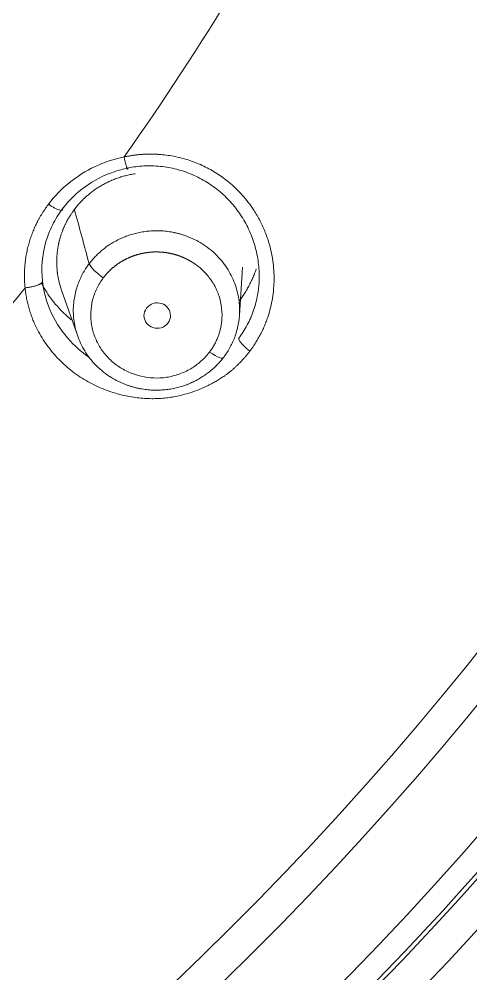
# Model space of a CAD drawing. Extents: x 19821 to 22981, y -91 to 2224.
# Drawn here: x 20782.66 to 20790.37, y 1173.22 to 1189.54 of the extents above; entities that cross this region are included whole.
import ezdxf

# ---------------------------------------------------------------- set-up
doc = ezdxf.new("R2010")
doc.units = 0
doc.header["$LTSCALE"] = 10
doc.header["$MEASUREMENT"] = 0
doc.layers.add('1', color=7, linetype='CONTINUOUS')

msp = doc.modelspace()

# ---------------------------------------------------------------- linework, layer by layer
at = {"layer": '1', "color": 7, "linetype": 'Continuous', "lineweight": 18}
for p, q in [((20786.42, 1184.471), (20786.47, 1185.299)), ((20783.383, 1184.905), (20783.658, 1184.119))]:
    msp.add_line(p, q, dxfattribs=at)
for centre, major_axis, ratio, start_param, end_param in [((20744.931, 1212.247), (-60.5, 0), 0.961262, 2.420581, 4.712389), ((20744.931, 1212.384), (60, 0), 0.961262, 4.72417, 7.853982), ((20744.931, 1212.384), (-59.925, 0), 0.961262, 1.570796, 4.712389), ((20784.095, 1185.198), (0.239, -0.181), 0.222817, 3.421825, 4.879089), ((20785.91, 1183.93), (-0.239, 0.181), 0.222767, 1.738612, 3.300495)]:
    msp.add_ellipse(centre, major_axis=major_axis, ratio=ratio, start_param=start_param, end_param=end_param, dxfattribs=at)
at = {"layer": '1', "color": 7, "linetype": 'Continuous', "lineweight": 13}
for centre, major_axis, start_param, end_param in [((20744.931, 1212.247), (-59.425, 0), 1.570796, 4.70194), ((20744.931, 1212.247), (-57.948, 0), 1.579187, 4.712389), ((20744.931, 1212.291), (57.403, 0), 4.721079, 7.853982), ((20744.931, 1213.073), (-47.825, 0), 2.543338, 2.692649), ((20744.931, 1213.073), (-47.825, 0), 2.333898, 2.48321)]:
    msp.add_ellipse(centre, major_axis=major_axis, ratio=0.961262, start_param=start_param, end_param=end_param, dxfattribs=at)
at = {"layer": '1', "color": 7, "linetype": 'Continuous', "lineweight": 18}
for points, knots in [([(20783.16, 1186.375), (20783.264, 1186.513), (20783.5, 1186.756), (20783.946, 1187.035), (20784.275, 1187.146), (20784.45, 1187.182)], [0, 0, 0, 0, 0.333339, 0.666678, 1, 1, 1, 1]), ([(20784.45, 1187.182), (20784.458, 1187.183), (20784.474, 1187.187), (20784.498, 1187.192), (20784.522, 1187.196), (20784.547, 1187.2), (20784.571, 1187.204), (20784.595, 1187.208), (20784.619, 1187.212), (20784.643, 1187.215), (20784.667, 1187.218), (20784.692, 1187.22), (20784.716, 1187.222), (20784.74, 1187.224), (20784.764, 1187.226), (20784.788, 1187.228), (20784.812, 1187.229), (20784.836, 1187.23), (20784.86, 1187.23), (20784.884, 1187.231), (20784.908, 1187.231), (20784.933, 1187.23), (20784.957, 1187.23), (20784.981, 1187.229), (20785.005, 1187.228), (20785.029, 1187.227), (20785.053, 1187.225), (20785.111, 1187.22), (20785.203, 1187.21), (20785.327, 1187.188), (20785.451, 1187.158), (20785.574, 1187.121), (20785.694, 1187.077), (20785.812, 1187.025), (20785.925, 1186.967), (20786.035, 1186.902), (20786.14, 1186.83), (20786.292, 1186.712), (20786.477, 1186.534), (20786.65, 1186.306), (20786.777, 1186.089), (20786.866, 1185.892), (20786.93, 1185.704), (20786.972, 1185.529), (20786.998, 1185.369), (20787.012, 1185.208), (20787.013, 1185.053), (20787.006, 1184.952), (20787.002, 1184.905)], [0, 0, 0, 0, 0.006194, 0.01237, 0.018531, 0.024676, 0.030806, 0.036923, 0.043026, 0.049117, 0.055198, 0.061267, 0.067327, 0.073378, 0.079421, 0.085457, 0.091487, 0.097511, 0.103531, 0.109547, 0.11556, 0.121572, 0.127582, 0.133592, 0.139602, 0.145615, 0.151629, 0.157647, 0.189274, 0.220896, 0.252627, 0.284582, 0.316875, 0.348828, 0.380668, 0.412519, 0.444502, 0.476743, 0.556451, 0.637336, 0.691615, 0.745719, 0.800187, 0.841327, 0.882218, 0.923087, 0.964163, 1, 1, 1, 1]), ([(20784.513, 1186.992), (20784.604, 1187.011), (20784.697, 1187.023), (20784.884, 1187.032), (20784.978, 1187.03), (20785.164, 1187.011), (20785.257, 1186.995), (20785.438, 1186.948), (20785.527, 1186.918), (20785.7, 1186.844), (20785.784, 1186.801), (20785.943, 1186.702), (20786.019, 1186.646), (20786.162, 1186.525), (20786.229, 1186.459), (20786.352, 1186.317), (20786.408, 1186.242), (20786.509, 1186.084), (20786.554, 1186.001), (20786.63, 1185.831), (20786.662, 1185.743), (20786.713, 1185.564), (20786.731, 1185.472), (20786.755, 1185.288), (20786.76, 1185.195), (20786.757, 1185.08), (20786.756, 1185.057), (20786.755, 1185.034)], [0, 0, 0, 0, 0.081649, 0.081649, 0.163299, 0.163299, 0.244948, 0.244948, 0.326597, 0.326597, 0.408247, 0.408247, 0.489896, 0.489896, 0.571545, 0.571545, 0.653195, 0.653195, 0.734844, 0.734844, 0.816493, 0.816493, 0.898142, 0.898142, 0.979792, 0.979792, 1, 1, 1, 1]), ([(20783.401, 1186.298), (20783.403, 1186.3), (20783.51, 1186.442), (20783.775, 1186.7), (20784.175, 1186.906), (20784.435, 1186.976), (20784.513, 1186.992)], [0, 0, 0, 0, 0.006506, 0.404656, 0.82411, 1, 1, 1, 1]), ([(20783.602, 1186.286), (20783.61, 1186.296), (20783.625, 1186.316), (20783.65, 1186.346), (20783.674, 1186.374), (20783.7, 1186.403), (20783.726, 1186.431), (20783.754, 1186.458), (20783.782, 1186.485), (20783.81, 1186.511), (20783.84, 1186.536), (20783.87, 1186.561), (20783.901, 1186.585), (20783.932, 1186.608), (20783.964, 1186.631), (20783.997, 1186.653), (20784.031, 1186.674), (20784.065, 1186.694), (20784.1, 1186.714), (20784.135, 1186.733), (20784.171, 1186.751), (20784.207, 1186.768), (20784.244, 1186.784), (20784.281, 1186.799), (20784.319, 1186.814), (20784.358, 1186.827), (20784.396, 1186.84), (20784.436, 1186.851), (20784.475, 1186.862), (20784.515, 1186.872), (20784.555, 1186.881), (20784.596, 1186.888), (20784.623, 1186.893), (20784.637, 1186.895), (20784.637, 1186.895)], [0, 0, 0, 0, 0.031222, 0.062512, 0.093872, 0.125301, 0.156799, 0.188367, 0.220003, 0.251709, 0.283483, 0.315327, 0.347239, 0.379221, 0.411272, 0.443391, 0.47558, 0.507838, 0.540164, 0.57256, 0.605024, 0.637558, 0.67016, 0.702831, 0.73557, 0.768379, 0.801256, 0.834202, 0.867217, 0.9003, 0.933452, 0.966673, 0.999962, 1, 1, 1, 1]), ([(20783.057, 1185.066), (20783.033, 1185.282), (20783.052, 1185.503), (20783.14, 1185.818), (20783.179, 1185.92), (20783.276, 1186.116), (20783.334, 1186.21), (20783.401, 1186.298)], [0, 0, 0, 0, 0.5, 0.5, 0.75, 0.75, 1, 1, 1, 1]), ([(20783.383, 1184.905), (20783.38, 1184.913), (20783.352, 1184.994), (20783.33, 1185.084), (20783.316, 1185.173), (20783.313, 1185.194), (20783.31, 1185.215), (20783.308, 1185.236), (20783.306, 1185.257), (20783.304, 1185.279), (20783.303, 1185.3), (20783.302, 1185.321), (20783.301, 1185.342), (20783.3, 1185.363), (20783.3, 1185.384), (20783.3, 1185.405), (20783.3, 1185.426), (20783.301, 1185.447), (20783.302, 1185.468), (20783.303, 1185.489), (20783.305, 1185.51), (20783.307, 1185.531), (20783.309, 1185.551), (20783.311, 1185.572), (20783.314, 1185.593), (20783.317, 1185.613), (20783.32, 1185.634), (20783.324, 1185.654), (20783.328, 1185.675), (20783.332, 1185.695), (20783.336, 1185.715), (20783.341, 1185.736), (20783.346, 1185.756), (20783.351, 1185.776), (20783.357, 1185.796), (20783.363, 1185.815), (20783.369, 1185.835), (20783.375, 1185.855), (20783.382, 1185.874), (20783.389, 1185.893), (20783.396, 1185.913), (20783.403, 1185.932), (20783.411, 1185.951), (20783.419, 1185.97), (20783.427, 1185.989), (20783.435, 1186.007), (20783.444, 1186.026), (20783.453, 1186.044), (20783.462, 1186.062), (20783.472, 1186.081), (20783.481, 1186.099), (20783.491, 1186.116), (20783.501, 1186.134), (20783.512, 1186.152), (20783.522, 1186.169), (20783.533, 1186.186), (20783.544, 1186.203), (20783.555, 1186.22), (20783.567, 1186.237), (20783.578, 1186.253), (20783.59, 1186.27), (20783.598, 1186.281), (20783.602, 1186.286)], [0, 0, 0, 0, 0.018043, 0.175352, 0.190033, 0.204698, 0.219347, 0.233979, 0.248595, 0.263195, 0.277779, 0.292347, 0.306898, 0.321434, 0.335953, 0.350455, 0.364942, 0.379412, 0.393866, 0.408304, 0.422726, 0.437131, 0.45152, 0.465893, 0.48025, 0.49459, 0.508914, 0.523222, 0.537514, 0.551789, 0.566048, 0.580291, 0.594518, 0.608728, 0.622922, 0.6371, 0.651261, 0.665406, 0.679535, 0.693648, 0.707744, 0.721824, 0.735888, 0.749935, 0.763966, 0.777981, 0.79198, 0.805962, 0.819928, 0.833877, 0.847811, 0.861728, 0.875628, 0.889513, 0.903381, 0.917232, 0.931068, 0.944887, 0.95869, 0.972476, 0.986246, 1, 1, 1, 1]), ([(20786.152, 1183.76), (20786.156, 1183.765), (20786.162, 1183.774), (20786.172, 1183.787), (20786.182, 1183.801), (20786.192, 1183.815), (20786.235, 1183.879), (20786.305, 1184.005), (20786.381, 1184.208), (20786.425, 1184.439), (20786.425, 1184.693), (20786.371, 1184.961), (20786.253, 1185.23), (20786.065, 1185.484), (20785.881, 1185.638), (20785.753, 1185.718), (20785.702, 1185.746), (20785.65, 1185.773), (20785.598, 1185.797), (20785.545, 1185.819), (20785.492, 1185.839), (20785.439, 1185.856), (20785.386, 1185.872), (20785.332, 1185.885), (20785.279, 1185.896), (20785.225, 1185.905), (20785.172, 1185.912), (20785.119, 1185.917), (20785.067, 1185.92), (20785.015, 1185.921), (20784.963, 1185.921), (20784.912, 1185.918), (20784.862, 1185.914), (20784.812, 1185.908), (20784.763, 1185.901), (20784.715, 1185.892), (20784.668, 1185.882), (20784.622, 1185.87), (20784.576, 1185.857), (20784.532, 1185.843), (20784.489, 1185.828), (20784.446, 1185.811), (20784.405, 1185.793), (20784.365, 1185.775), (20784.326, 1185.755), (20784.288, 1185.734), (20784.251, 1185.713), (20784.215, 1185.691), (20784.181, 1185.668), (20784.147, 1185.644), (20784.115, 1185.62), (20784.084, 1185.596), (20784.054, 1185.57), (20784.025, 1185.545), (20783.997, 1185.519), (20783.971, 1185.492), (20783.945, 1185.466), (20783.921, 1185.439), (20783.897, 1185.412), (20783.875, 1185.385), (20783.861, 1185.366), (20783.854, 1185.357)], [0, 0, 0, 0, 0.003868, 0.007742, 0.011622, 0.015507, 0.019397, 0.06511, 0.115266, 0.16986, 0.228891, 0.292354, 0.360244, 0.432556, 0.509282, 0.522646, 0.535891, 0.549015, 0.562019, 0.574904, 0.587668, 0.600313, 0.612837, 0.625242, 0.637526, 0.649691, 0.661736, 0.673661, 0.685466, 0.697151, 0.708716, 0.720162, 0.731487, 0.742693, 0.753779, 0.764745, 0.775591, 0.786318, 0.796924, 0.807411, 0.817779, 0.828026, 0.838154, 0.848162, 0.858051, 0.867819, 0.877469, 0.886998, 0.896408, 0.905698, 0.914869, 0.92392, 0.932851, 0.941663, 0.950356, 0.958928, 0.967382, 0.975716, 0.98393, 0.992025, 1, 1, 1, 1]), ([(20783.854, 1185.357), (20783.85, 1185.352), (20783.843, 1185.343), (20783.834, 1185.33), (20783.824, 1185.316), (20783.814, 1185.302), (20783.772, 1185.239), (20783.702, 1185.114), (20783.626, 1184.913), (20783.582, 1184.683), (20783.58, 1184.429), (20783.633, 1184.161), (20783.751, 1183.89), (20783.94, 1183.634), (20784.124, 1183.48), (20784.254, 1183.399), (20784.305, 1183.37), (20784.356, 1183.344), (20784.409, 1183.32), (20784.462, 1183.298), (20784.515, 1183.278), (20784.568, 1183.26), (20784.622, 1183.245), (20784.675, 1183.232), (20784.729, 1183.221), (20784.783, 1183.212), (20784.836, 1183.205), (20784.889, 1183.2), (20784.941, 1183.197), (20784.994, 1183.196), (20785.045, 1183.197), (20785.096, 1183.199), (20785.147, 1183.203), (20785.196, 1183.209), (20785.245, 1183.216), (20785.293, 1183.225), (20785.34, 1183.236), (20785.387, 1183.247), (20785.432, 1183.26), (20785.476, 1183.275), (20785.52, 1183.29), (20785.562, 1183.307), (20785.603, 1183.325), (20785.643, 1183.344), (20785.682, 1183.363), (20785.72, 1183.384), (20785.757, 1183.405), (20785.792, 1183.427), (20785.827, 1183.45), (20785.86, 1183.474), (20785.892, 1183.498), (20785.923, 1183.523), (20785.953, 1183.548), (20785.982, 1183.573), (20786.01, 1183.599), (20786.036, 1183.625), (20786.061, 1183.652), (20786.086, 1183.679), (20786.109, 1183.706), (20786.131, 1183.733), (20786.145, 1183.751), (20786.152, 1183.76)], [0, 0, 0, 0, 0.003921, 0.007817, 0.011689, 0.015536, 0.019358, 0.064573, 0.114371, 0.16875, 0.227711, 0.291254, 0.359377, 0.43208, 0.50936, 0.522766, 0.53605, 0.549213, 0.562254, 0.575174, 0.587972, 0.600648, 0.613202, 0.625635, 0.637946, 0.650136, 0.662203, 0.674149, 0.685973, 0.697676, 0.709256, 0.720715, 0.732052, 0.743267, 0.75436, 0.765331, 0.776181, 0.786908, 0.797514, 0.807998, 0.81836, 0.8286, 0.838718, 0.848715, 0.858589, 0.868342, 0.877972, 0.887481, 0.896868, 0.906133, 0.915276, 0.924297, 0.933196, 0.941973, 0.950628, 0.959162, 0.967573, 0.975863, 0.98403, 0.992076, 1, 1, 1, 1]), ([(20786.424, 1184.73), (20786.432, 1184.741), (20786.448, 1184.764), (20786.472, 1184.798), (20786.496, 1184.832), (20786.518, 1184.867), (20786.54, 1184.903), (20786.561, 1184.939), (20786.581, 1184.976), (20786.601, 1185.014), (20786.62, 1185.052), (20786.637, 1185.09), (20786.654, 1185.129), (20786.67, 1185.168), (20786.686, 1185.208), (20786.698, 1185.241), (20786.705, 1185.261), (20786.707, 1185.268)], [0, 0, 0, 0, 0.067748, 0.135677, 0.203788, 0.272081, 0.340557, 0.409215, 0.478055, 0.547079, 0.616287, 0.685678, 0.755252, 0.825011, 0.894955, 0.965083, 1, 1, 1, 1]), ([(20783.495, 1184.078), (20783.491, 1184.082), (20783.362, 1184.231), (20783.165, 1184.549), (20783.075, 1184.898), (20783.057, 1185.066)], [0, 0, 0, 0, 0.015187, 0.529993, 1, 1, 1, 1]), ([(20783.037, 1185.032), (20783.047, 1185.012), (20783.082, 1184.946), (20783.15, 1184.834), (20783.248, 1184.699), (20783.365, 1184.565), (20783.468, 1184.467), (20783.532, 1184.413), (20783.549, 1184.4)], [0, 0, 0, 0, 0.083851, 0.276134, 0.480267, 0.696237, 0.924029, 1, 1, 1, 1]), ([(20745.644, 1154.097), (20747.756, 1154.121), (20749.867, 1154.251), (20754.063, 1154.724), (20756.148, 1155.065), (20760.27, 1155.957), (20762.306, 1156.506), (20766.308, 1157.807), (20768.274, 1158.558), (20772.113, 1160.254), (20773.986, 1161.199), (20777.619, 1163.271), (20779.379, 1164.399), (20782.767, 1166.825), (20784.395, 1168.123), (20787.501, 1170.877), (20788.978, 1172.332), (20790.373, 1173.857)], [0, 0, 0, 0, 0.125, 0.125, 0.25, 0.25, 0.375, 0.375, 0.5, 0.5, 0.625, 0.625, 0.75, 0.75, 0.875, 0.875, 1, 1, 1, 1])]:
    msp.add_open_spline(points, degree=3, knots=knots, dxfattribs=at)
at = {"layer": '1', "color": 7, "linetype": 'Continuous', "lineweight": 13}
for points, knots in [([(20784.45, 1187.182), (20784.452, 1187.173), (20784.459, 1187.139), (20784.472, 1187.085), (20784.484, 1187.041), (20784.492, 1187.015), (20784.497, 1187), (20784.501, 1186.987), (20784.506, 1186.974), (20784.511, 1186.967), (20784.513, 1186.977), (20784.513, 1186.989), (20784.513, 1186.992)], [0, 0, 0, 0, 0.050555, 0.200047, 0.34954, 0.424286, 0.499032, 0.573778, 0.648524, 0.798017, 0.947509, 1, 1, 1, 1]), ([(20783.16, 1186.375), (20783.175, 1186.364), (20783.191, 1186.354), (20783.222, 1186.333), (20783.239, 1186.324), (20783.27, 1186.306), (20783.286, 1186.298), (20783.315, 1186.285), (20783.329, 1186.28), (20783.353, 1186.272), (20783.363, 1186.27), (20783.381, 1186.268), (20783.388, 1186.269), (20783.397, 1186.273), (20783.4, 1186.277), (20783.403, 1186.286), (20783.403, 1186.292), (20783.401, 1186.298)], [0, 0, 0, 0, 0.125, 0.125, 0.25, 0.25, 0.375, 0.375, 0.5, 0.5, 0.625, 0.625, 0.75, 0.75, 0.875, 0.875, 1, 1, 1, 1]), ([(20784.095, 1185.115), (20784.098, 1185.12), (20784.105, 1185.128), (20784.115, 1185.141), (20784.125, 1185.154), (20784.136, 1185.167), (20784.147, 1185.179), (20784.158, 1185.191), (20784.169, 1185.203), (20784.18, 1185.215), (20784.191, 1185.226), (20784.202, 1185.237), (20784.214, 1185.248), (20784.225, 1185.259), (20784.237, 1185.27), (20784.249, 1185.28), (20784.261, 1185.29), (20784.273, 1185.3), (20784.285, 1185.31), (20784.297, 1185.32), (20784.309, 1185.329), (20784.322, 1185.338), (20784.334, 1185.347), (20784.346, 1185.356), (20784.359, 1185.364), (20784.372, 1185.373), (20784.384, 1185.381), (20784.397, 1185.389), (20784.41, 1185.396), (20784.422, 1185.404), (20784.435, 1185.411), (20784.448, 1185.418), (20784.461, 1185.425), (20784.474, 1185.432), (20784.487, 1185.438), (20784.499, 1185.445), (20784.512, 1185.451), (20784.525, 1185.457), (20784.538, 1185.463), (20784.551, 1185.468), (20784.564, 1185.473), (20784.577, 1185.479), (20784.59, 1185.484), (20784.603, 1185.488), (20784.616, 1185.493), (20784.629, 1185.498), (20784.642, 1185.502), (20784.655, 1185.506), (20784.668, 1185.51), (20784.681, 1185.514), (20784.693, 1185.517), (20784.706, 1185.521), (20784.719, 1185.524), (20784.732, 1185.527), (20784.744, 1185.53), (20784.757, 1185.533), (20784.769, 1185.535), (20784.782, 1185.538), (20784.795, 1185.54), (20784.807, 1185.542), (20784.819, 1185.544), (20784.832, 1185.546), (20784.844, 1185.548), (20784.856, 1185.55), (20784.869, 1185.551), (20784.881, 1185.552), (20784.893, 1185.554), (20784.905, 1185.555), (20784.917, 1185.556), (20784.929, 1185.556), (20784.94, 1185.557), (20784.952, 1185.558), (20784.964, 1185.558), (20784.975, 1185.558), (20784.987, 1185.559), (20784.998, 1185.559), (20785.01, 1185.559), (20785.021, 1185.558), (20785.032, 1185.558), (20785.043, 1185.558), (20785.054, 1185.557), (20785.065, 1185.557), (20785.076, 1185.556), (20785.087, 1185.555), (20785.098, 1185.555), (20785.108, 1185.554), (20785.119, 1185.553), (20785.129, 1185.552), (20785.14, 1185.55), (20785.15, 1185.549), (20785.16, 1185.548), (20785.17, 1185.546), (20785.18, 1185.545), (20785.19, 1185.543), (20785.2, 1185.542), (20785.21, 1185.54), (20785.22, 1185.538), (20785.229, 1185.536), (20785.239, 1185.534), (20785.248, 1185.532), (20785.257, 1185.53), (20785.267, 1185.528), (20785.276, 1185.526), (20785.285, 1185.524), (20785.294, 1185.521), (20785.302, 1185.519), (20785.311, 1185.517), (20785.32, 1185.514), (20785.328, 1185.512), (20785.337, 1185.509), (20785.345, 1185.507), (20785.353, 1185.504), (20785.362, 1185.501), (20785.37, 1185.499), (20785.378, 1185.496), (20785.386, 1185.493), (20785.393, 1185.491), (20785.401, 1185.488), (20785.409, 1185.485), (20785.416, 1185.482), (20785.424, 1185.479), (20785.431, 1185.476), (20785.438, 1185.473), (20785.445, 1185.47), (20785.452, 1185.468), (20785.459, 1185.465), (20785.466, 1185.462), (20785.473, 1185.459), (20785.48, 1185.456), (20785.486, 1185.453), (20785.493, 1185.449), (20785.499, 1185.446), (20785.506, 1185.443), (20785.512, 1185.44), (20785.518, 1185.437), (20785.524, 1185.434), (20785.53, 1185.431), (20785.536, 1185.428), (20785.542, 1185.425), (20785.548, 1185.422), (20785.553, 1185.419), (20785.559, 1185.416), (20785.564, 1185.413), (20785.57, 1185.41), (20785.575, 1185.407), (20785.58, 1185.404), (20785.586, 1185.401), (20785.591, 1185.398), (20785.596, 1185.395), (20785.601, 1185.392), (20785.605, 1185.389), (20785.61, 1185.386), (20785.615, 1185.383), (20785.619, 1185.38), (20785.624, 1185.377), (20785.628, 1185.374), (20785.633, 1185.371), (20785.637, 1185.369), (20785.641, 1185.366), (20785.645, 1185.363), (20785.649, 1185.36), (20785.653, 1185.358), (20785.698, 1185.327), (20785.771, 1185.268), (20785.857, 1185.18), (20785.914, 1185.108), (20785.965, 1185.035), (20786.01, 1184.957), (20786.05, 1184.868), (20786.078, 1184.788), (20786.096, 1184.719), (20786.12, 1184.601), (20786.129, 1184.449), (20786.109, 1184.298), (20786.086, 1184.204), (20786.068, 1184.143), (20786.045, 1184.082), (20786.018, 1184.021), (20785.985, 1183.96), (20785.957, 1183.914), (20785.935, 1183.882), (20785.922, 1183.864), (20785.914, 1183.853), (20785.91, 1183.848)], [0, 0, 0, 0, 0.004832, 0.009642, 0.014431, 0.019198, 0.023943, 0.028667, 0.033368, 0.038049, 0.042707, 0.047344, 0.05196, 0.056553, 0.061125, 0.065676, 0.070204, 0.074711, 0.079197, 0.08366, 0.088102, 0.092523, 0.096921, 0.101299, 0.105654, 0.109988, 0.1143, 0.11859, 0.122859, 0.127106, 0.131331, 0.135535, 0.139717, 0.143878, 0.148017, 0.152134, 0.156229, 0.160303, 0.164355, 0.168386, 0.172394, 0.176382, 0.180347, 0.184291, 0.188213, 0.192114, 0.195993, 0.19985, 0.203685, 0.207499, 0.211291, 0.215062, 0.218811, 0.222538, 0.226244, 0.229928, 0.23359, 0.23723, 0.240849, 0.244447, 0.248022, 0.251576, 0.255108, 0.258619, 0.262108, 0.265575, 0.269021, 0.272445, 0.275847, 0.279228, 0.282587, 0.285924, 0.28924, 0.292534, 0.295806, 0.299057, 0.302286, 0.305493, 0.308679, 0.311843, 0.314985, 0.318106, 0.321205, 0.324283, 0.327338, 0.330372, 0.333385, 0.336376, 0.339345, 0.342292, 0.345218, 0.348122, 0.351004, 0.353865, 0.356704, 0.359522, 0.362317, 0.365092, 0.367844, 0.370575, 0.373284, 0.375972, 0.378637, 0.381282, 0.383904, 0.386505, 0.389084, 0.391642, 0.394177, 0.396692, 0.399184, 0.401655, 0.404104, 0.406532, 0.408938, 0.411322, 0.413684, 0.416025, 0.418345, 0.420642, 0.422918, 0.425172, 0.427405, 0.429616, 0.431805, 0.433973, 0.436119, 0.438243, 0.440346, 0.442427, 0.444486, 0.446524, 0.44854, 0.450534, 0.452507, 0.454458, 0.456387, 0.458295, 0.460181, 0.462045, 0.463888, 0.465709, 0.467508, 0.469286, 0.471042, 0.472776, 0.474489, 0.47618, 0.47785, 0.479498, 0.481124, 0.482728, 0.484311, 0.485872, 0.487412, 0.488929, 0.490426, 0.4919, 0.493353, 0.494784, 0.496194, 0.497581, 0.498948, 0.543054, 0.578533, 0.605381, 0.623592, 0.655956, 0.684566, 0.709417, 0.730505, 0.747828, 0.815777, 0.864408, 0.88261, 0.901287, 0.920436, 0.940057, 0.960147, 0.980706, 0.987795, 0.994227, 1, 1, 1, 1]), ([(20785.91, 1183.848), (20785.867, 1183.791), (20785.818, 1183.738), (20785.71, 1183.642), (20785.651, 1183.599), (20785.526, 1183.526), (20785.459, 1183.495), (20785.322, 1183.446), (20785.25, 1183.428), (20785.105, 1183.406), (20785.032, 1183.402), (20784.885, 1183.408), (20784.812, 1183.418), (20784.669, 1183.451), (20784.6, 1183.474), (20784.467, 1183.533), (20784.403, 1183.569), (20784.284, 1183.652), (20784.229, 1183.699), (20784.13, 1183.802), (20784.085, 1183.859), (20784.008, 1183.979), (20783.976, 1184.043), (20783.925, 1184.175), (20783.907, 1184.244), (20783.884, 1184.383), (20783.879, 1184.454), (20783.885, 1184.594), (20783.895, 1184.665), (20783.929, 1184.802), (20783.953, 1184.869), (20784.014, 1184.997), (20784.052, 1185.058), (20784.095, 1185.115)], [0, 0, 0, 0, 0.0625, 0.0625, 0.125, 0.125, 0.1875, 0.1875, 0.25, 0.25, 0.3125, 0.3125, 0.375, 0.375, 0.4375, 0.4375, 0.5, 0.5, 0.5625, 0.5625, 0.625, 0.625, 0.6875, 0.6875, 0.75, 0.75, 0.8125, 0.8125, 0.875, 0.875, 0.9375, 0.9375, 1, 1, 1, 1]), ([(20786.599, 1183.865), (20786.594, 1183.859), (20786.585, 1183.846), (20786.57, 1183.827), (20786.555, 1183.808), (20786.539, 1183.789), (20786.524, 1183.771), (20786.509, 1183.753), (20786.493, 1183.735), (20786.477, 1183.718), (20786.461, 1183.7), (20786.445, 1183.683), (20786.429, 1183.666), (20786.413, 1183.65), (20786.396, 1183.634), (20786.38, 1183.617), (20786.363, 1183.602), (20786.346, 1183.586), (20786.329, 1183.571), (20786.312, 1183.556), (20786.295, 1183.541), (20786.277, 1183.526), (20786.259, 1183.512), (20786.242, 1183.498), (20786.224, 1183.484), (20786.206, 1183.47), (20786.188, 1183.457), (20786.154, 1183.433), (20786.103, 1183.399), (20786.034, 1183.356), (20785.962, 1183.316), (20785.862, 1183.265), (20785.732, 1183.207), (20785.59, 1183.155), (20785.464, 1183.119), (20785.357, 1183.093), (20785.249, 1183.074), (20785.14, 1183.06), (20785.031, 1183.052), (20784.917, 1183.05), (20784.797, 1183.055), (20784.672, 1183.067), (20784.548, 1183.085), (20784.424, 1183.111), (20784.292, 1183.146), (20784.152, 1183.192), (20784.007, 1183.252), (20783.868, 1183.32), (20783.734, 1183.398), (20783.605, 1183.486), (20783.482, 1183.584), (20783.367, 1183.689), (20783.259, 1183.804), (20783.16, 1183.927), (20783.069, 1184.057), (20782.989, 1184.192), (20782.936, 1184.298), (20782.903, 1184.374), (20782.886, 1184.416), (20782.87, 1184.458), (20782.855, 1184.501), (20782.841, 1184.544), (20782.828, 1184.588), (20782.816, 1184.631), (20782.805, 1184.675), (20782.795, 1184.72), (20782.786, 1184.764), (20782.778, 1184.809), (20782.771, 1184.854), (20782.765, 1184.9), (20782.761, 1184.93), (20782.76, 1184.946)], [0, 0, 0, 0, 0.004832, 0.009643, 0.014433, 0.019204, 0.023955, 0.028687, 0.033401, 0.038097, 0.042776, 0.047438, 0.052084, 0.056714, 0.061329, 0.065929, 0.070515, 0.075088, 0.079647, 0.084195, 0.08873, 0.093255, 0.097769, 0.102273, 0.106767, 0.111253, 0.115731, 0.120201, 0.135993, 0.152075, 0.16847, 0.185198, 0.219107, 0.252894, 0.274925, 0.296703, 0.318285, 0.339729, 0.361095, 0.382445, 0.40692, 0.431335, 0.455769, 0.480302, 0.505014, 0.535604, 0.565805, 0.595777, 0.62568, 0.656329, 0.686742, 0.717097, 0.74757, 0.779074, 0.810217, 0.841177, 0.872134, 0.881224, 0.890302, 0.899371, 0.908437, 0.917505, 0.92658, 0.935667, 0.94477, 0.953894, 0.963044, 0.972225, 0.981442, 0.990699, 1, 1, 1, 1]), ([(20786.755, 1185.034), (20786.751, 1184.965), (20786.743, 1184.896), (20786.715, 1184.737), (20786.692, 1184.648), (20786.633, 1184.475), (20786.596, 1184.391), (20786.511, 1184.23), (20786.462, 1184.153), (20786.407, 1184.081)], [0, 0, 0, 0, 0.200533, 0.200533, 0.467022, 0.467022, 0.733511, 0.733511, 1, 1, 1, 1]), ([(20787.002, 1184.905), (20787.001, 1184.898), (20786.995, 1184.839), (20786.979, 1184.727), (20786.944, 1184.571), (20786.909, 1184.455), (20786.881, 1184.377), (20786.865, 1184.335), (20786.848, 1184.294), (20786.83, 1184.252), (20786.811, 1184.212), (20786.791, 1184.171), (20786.77, 1184.132), (20786.749, 1184.092), (20786.726, 1184.053), (20786.703, 1184.015), (20786.678, 1183.977), (20786.653, 1183.939), (20786.627, 1183.902), (20786.608, 1183.877), (20786.599, 1183.865)], [0, 0, 0, 0, 0.01762, 0.158451, 0.298898, 0.439671, 0.479549, 0.51938, 0.55918, 0.598968, 0.638761, 0.678576, 0.718432, 0.758345, 0.798334, 0.838414, 0.878604, 0.918921, 0.95938, 1, 1, 1, 1]), ([(20786.599, 1183.865), (20786.595, 1183.869), (20786.57, 1183.888), (20786.538, 1183.915), (20786.506, 1183.944), (20786.486, 1183.964), (20786.467, 1183.983), (20786.444, 1184.01), (20786.42, 1184.042), (20786.409, 1184.067), (20786.407, 1184.078), (20786.407, 1184.081)], [0, 0, 0, 0, 0.039631, 0.219096, 0.308828, 0.398561, 0.488293, 0.578026, 0.75749, 0.936955, 1, 1, 1, 1])]:
    msp.add_open_spline(points, degree=3, knots=knots, dxfattribs=at)
for points, degree in [([(20782.76, 1184.946), (20782.719, 1185.324), (20782.926, 1186.066), (20783.16, 1186.375)], 2), ([(20783.853, 1185.357), (20783.812, 1185.512), (20783.728, 1185.822), (20783.644, 1186.131), (20783.602, 1186.286)], 3), ([(20783.848, 1183.76), (20783.718, 1183.852), (20783.599, 1183.959), (20783.495, 1184.078)], 3)]:
    msp.add_open_spline(points, degree=degree, dxfattribs=at)
msp.add_rational_spline([(20782.76, 1184.946), (20782.949, 1184.964), (20783.076, 1185.016), (20783.057, 1185.066)], [1.19336087264, 0.93318080997, 0.935568080935, 1.20052268553], degree=3, dxfattribs=at)
at = {"layer": '1', "color": 7, "linetype": 'Continuous', "lineweight": 18}
for points in [[(20784.833, 1184.599), (20784.804, 1184.555), (20784.775, 1184.471), (20784.823, 1184.333), (20784.938, 1184.252), (20785.09, 1184.25), (20785.165, 1184.303), (20785.2, 1184.343)], [(20785.2, 1184.343), (20785.229, 1184.387), (20785.259, 1184.472), (20785.211, 1184.609), (20785.095, 1184.691), (20784.943, 1184.693), (20784.868, 1184.64), (20784.833, 1184.599)]]:
    msp.add_open_spline(points, degree=3, dxfattribs=at)

doc.saveas('drawing.dxf')
